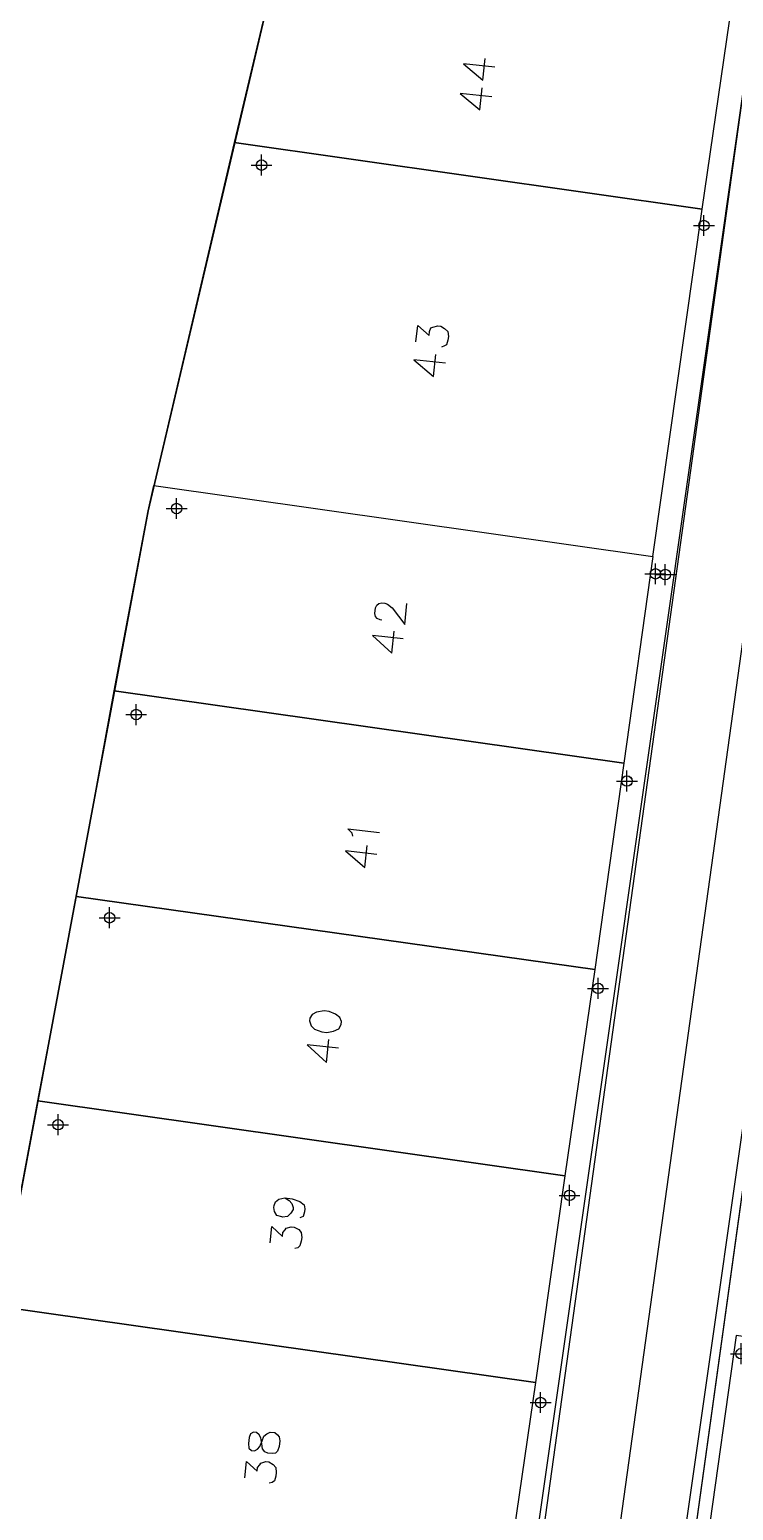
# Model space of a CAD drawing. Header units: metres. Extents: x -977055 to 805873, y -1033982 to 242021.
# Drawn here: x 767.8 to 801.5, y 929.9 to 1000.7 of the extents above; entities that cross this region are included whole.
import ezdxf

# ---------------------------------------------------------------- set-up
doc = ezdxf.new("R2010")
doc.units = ezdxf.units.M
for name, color, linetype in [('linea 1', 1, 'Continuous'), ('puntos nov 7', 50, 'Continuous'), ('V-NODE', 1, 'Continuous')]:
    doc.layers.add(name, color=color, linetype=linetype)
doc.layers.add('PDF2_area escolar', color=7, linetype='Continuous', true_color=0x989898)
doc.layers.add('PDF_Geometry', color=7, linetype='Continuous', true_color=0x797979)
doc.layers.get('PDF2_area escolar').off()

# ---------------------------------------------------------------- blocks, each defined once
blk = doc.blocks.new('*U274')
at = {"color": 0, "linetype": 'ByBlock', "lineweight": -2, "transparency": 16777216}
for p, q in [((-1, 0), (1, 0)), ((0, -1), (0, 1))]:
    blk.add_line(p, q, dxfattribs=at)
blk.add_circle((0, 0), 0.5, dxfattribs=at)
blk = doc.blocks.new('*U301', base_point=(798.274, 974.646, 1001.305))
at = {"layer": 'V-NODE', "color": 50, "lineweight": -2, "xscale": 0.5, "yscale": 0.5, "zscale": 0.5}
blk.add_blockref('*U274', (798.274, 974.646, 1001.305), dxfattribs=at)
blk = doc.blocks.new('*U304', base_point=(796.437, 964.77, 1001.893))
at = {"layer": 'V-NODE', "color": 50, "lineweight": -2, "xscale": 0.5, "yscale": 0.5, "zscale": 0.5}
blk.add_blockref('*U274', (796.437, 964.77, 1001.893), dxfattribs=at)
blk = doc.blocks.new('*U643', base_point=(800.121, 991.344, 1000.615))
at = {"layer": 'V-NODE', "color": 50, "lineweight": -2, "xscale": 0.5, "yscale": 0.5, "zscale": 0.5}
blk.add_blockref('*U274', (800.121, 991.344, 1000.615), dxfattribs=at)
blk = doc.blocks.new('*U646', base_point=(797.8, 974.681, 1001.345))
at = {"layer": 'V-NODE', "color": 50, "lineweight": -2, "xscale": 0.5, "yscale": 0.5, "zscale": 0.5}
blk.add_blockref('*U274', (797.8, 974.681, 1001.345), dxfattribs=at)
blk = doc.blocks.new('*U655', base_point=(796.44, 964.767, 1001.885))
at = {"layer": 'V-NODE', "color": 50, "lineweight": -2, "xscale": 0.5, "yscale": 0.5, "zscale": 0.5}
blk.add_blockref('*U274', (796.44, 964.767, 1001.885), dxfattribs=at)
blk = doc.blocks.new('*U658', base_point=(796.438, 964.768, 1001.889))
at = {"layer": 'V-NODE', "color": 50, "lineweight": -2, "xscale": 0.5, "yscale": 0.5, "zscale": 0.5}
blk.add_blockref('*U274', (796.438, 964.768, 1001.889), dxfattribs=at)
blk = doc.blocks.new('*U667', base_point=(795.057, 954.851, 1002.433))
at = {"layer": 'V-NODE', "color": 50, "lineweight": -2, "xscale": 0.5, "yscale": 0.5, "zscale": 0.5}
blk.add_blockref('*U274', (795.057, 954.851, 1002.433), dxfattribs=at)
blk = doc.blocks.new('*U670', base_point=(793.69, 944.95, 1002.879))
at = {"layer": 'V-NODE', "color": 50, "lineweight": -2, "xscale": 0.5, "yscale": 0.5, "zscale": 0.5}
blk.add_blockref('*U274', (793.69, 944.95, 1002.879), dxfattribs=at)
blk = doc.blocks.new('*U676', base_point=(801.898, 937.373, 1003.24))
at = {"layer": 'V-NODE', "color": 50, "lineweight": -2, "xscale": 0.5, "yscale": 0.5, "zscale": 0.5}
blk.add_blockref('*U274', (801.898, 937.373, 1003.24), dxfattribs=at)
blk = doc.blocks.new('*U682', base_point=(792.307, 935.04, 1003.414))
at = {"layer": 'V-NODE', "color": 50, "lineweight": -2, "xscale": 0.5, "yscale": 0.5, "zscale": 0.5}
blk.add_blockref('*U274', (792.307, 935.04, 1003.414), dxfattribs=at)
blk = doc.blocks.new('*U1816', base_point=(769.212, 948.328, 1002.371))
at = {"layer": 'V-NODE', "color": 50, "lineweight": -2, "xscale": 0.5, "yscale": 0.5, "zscale": 0.5}
blk.add_blockref('*U274', (769.212, 948.328, 1002.371), dxfattribs=at)
blk = doc.blocks.new('*U1819', base_point=(771.679, 958.228, 1001.874))
at = {"layer": 'V-NODE', "color": 50, "lineweight": -2, "xscale": 0.5, "yscale": 0.5, "zscale": 0.5}
blk.add_blockref('*U274', (771.679, 958.228, 1001.874), dxfattribs=at)
blk = doc.blocks.new('*U1822', base_point=(772.95, 967.949, 1001.187))
at = {"layer": 'V-NODE', "color": 50, "lineweight": -2, "xscale": 0.5, "yscale": 0.5, "zscale": 0.5}
blk.add_blockref('*U274', (772.95, 967.949, 1001.187), dxfattribs=at)
blk = doc.blocks.new('*U1825', base_point=(774.885, 977.805, 1000.762))
at = {"layer": 'V-NODE', "color": 50, "lineweight": -2, "xscale": 0.5, "yscale": 0.5, "zscale": 0.5}
blk.add_blockref('*U274', (774.885, 977.805, 1000.762), dxfattribs=at)
blk = doc.blocks.new('*U1828', base_point=(778.95, 994.232, 1000.149))
at = {"layer": 'V-NODE', "color": 50, "lineweight": -2, "xscale": 0.5, "yscale": 0.5, "zscale": 0.5}
blk.add_blockref('*U274', (778.95, 994.232, 1000.149), dxfattribs=at)
blk = doc.blocks.new('base')
at = {"layer": 'PDF_Geometry', "lineweight": 25, "extrusion": (-0.000787417, 0.063364, 0.99799), "elevation": 0.026}
for points in [[(-314.355, -197.288), (-299.601, -195.681), (-292.744, -194.188), (-282.663, -192.111), (-274.476, -190.361), (-258.037, -185.154), (-248.029, -180.61), (-240.539, -177.71), (-228.643, -174.042), (-222.733, -172.714), (-217.384, -171.04), (-209.935, -169.248), (-202.16, -164.759), (-196.196, -160.284), (-195.073, -159.817), (-178.095, -157.457), (-154.298, -156.614), (-136.667, -154.611), (-124.436, -153.164), (-118.066, -151.474), (-100.79, -146.646), (-80.955, -140.967), (-73.385, -139.328), (-61.694, -135.822), (-40.504, -131.604), (-37.727, -130.872), (-17.661, -129.441), (1.311, -127.461), (21.092, -124.929), (41.006, -122.83), (47.376, -123.458), (63.592, -123.186), (81.402, -124.312), (85.639, -96.072), (88.705, -66.393), (92.811, -40.781), (97.16, -22.386), (100.596, -1.562), (102.483, 8.32), (109.691, 37.361), (117.528, 76.62), (126.217, 115.638), (131.513, 149.592), (134.682, 173.973), (136.916, 195.591), (139.956, 229.678), (141.558, 250.676), (142.614, 271.37), (143.252, 283.21), (147.066, 312.938), (152.58, 355.631), (153.554, 396.042), (150.869, 418.02), (151.777, 438.639), (150.959, 458.028), (151.777, 438.639), (150.869, 418.02), (153.554, 396.042), (152.58, 355.631), (147.066, 312.938), (143.252, 283.21), (142.614, 271.37), (141.558, 250.676), (139.956, 229.678), (136.916, 195.591), (134.682, 173.973), (131.513, 149.592), (126.217, 115.638), (117.528, 76.62), (109.691, 37.361), (102.483, 8.32), (100.596, -1.562), (97.16, -22.386), (92.811, -40.781), (88.705, -66.393), (85.639, -96.072), (81.402, -124.312), (63.592, -123.186), (47.376, -123.458), (41.006, -122.83), (21.092, -124.929), (1.311, -127.461), (-17.661, -129.441), (-37.727, -130.872), (-40.504, -131.604), (-61.694, -135.822), (-73.385, -139.328), (-80.955, -140.967), (-100.79, -146.646), (-118.066, -151.474), (-124.436, -153.164), (-136.667, -154.611), (-154.298, -156.614), (-178.095, -157.457), (-195.073, -159.817), (-196.196, -160.284), (-202.16, -164.759), (-209.935, -169.248), (-217.384, -171.04), (-222.733, -172.714), (-228.643, -174.042), (-240.539, -177.71), (-248.029, -180.61), (-258.037, -185.154), (-274.476, -190.361), (-282.663, -192.111), (-292.744, -194.188), (-299.601, -195.681), (-314.355, -197.288), (-312.178, -178.446), (-309.146, -157.898), (-306.876, -132.899), (-305.823, -118.002), (-298.643, -78.802), (-291.055, -45.077), (-282.252, -15.116), (-275.645, 10.473), (-270.319, 33.898), (-263.825, 63.164), (-258.15, 86.408), (-284.424, 123.888)], [(129.33, 446.993), (130.719, 376.627), (119.722, 267.265), (72.738, -35.348), (74.134, -37.232), (92.979, -40.152)], [(92.825, 16.3), (94.333, 16.118), (93.41, 16.925), (93.284, 15.874)], [(92.996, 17.717), (94.504, 17.535), (93.581, 18.342), (93.454, 17.291)], [(96.77, 29.411), (96.676, 28.634), (96.131, 29.117), (96.109, 28.934), (96.042, 28.757), (95.945, 28.722), (95.705, 28.659), (95.568, 28.675), (95.396, 28.789), (95.23, 28.948), (95.212, 29.182), (95.234, 29.365), (95.307, 29.588), (95.404, 29.622), (95.552, 29.697)], [(95.366, 30.462), (96.874, 30.28), (95.951, 31.087), (95.825, 30.035)], [(98.56, 42.736), (98.652, 42.725), (98.783, 42.663), (98.864, 42.56), (98.893, 42.418), (98.86, 42.143), (98.798, 42.012), (98.695, 41.931), (98.553, 41.902), (98.416, 41.919), (98.284, 41.981), (98.072, 42.146), (97.474, 42.959), (97.353, 41.954)], [(97.557, 43.645), (99.02, 43.469), (98.102, 44.321), (97.976, 43.27)], [(78.602, 47.969), (76.718, 46.573), (38.301, 52.546), (36.905, 54.43), (47.469, 122.482), (49.353, 123.878), (87.77, 117.905), (89.166, 116.021)], [(76.718, 46.573), (78.602, 47.969), (89.166, 116.021), (87.77, 117.905)], [(100.085, 53.078), (100.114, 52.936), (100.32, 52.725), (98.812, 52.907)], [(98.939, 53.958), (100.447, 53.777), (99.524, 54.584), (99.397, 53.532)], [(100.89, 63.229), (102.399, 63.048), (101.481, 63.9), (101.349, 62.803)], [(103.56, 70.374), (103.342, 70.492), (103.221, 70.646), (103.152, 70.84), (103.163, 70.931), (103.276, 71.103), (103.436, 71.269), (103.67, 71.288), (103.715, 71.282), (103.938, 71.209), (104.053, 71.01), (104.077, 70.821), (104.066, 70.73), (103.998, 70.552), (103.845, 70.432), (103.56, 70.374), (103.194, 70.418), (102.839, 70.553), (102.627, 70.718), (102.604, 70.906), (102.62, 71.043), (102.693, 71.266), (102.841, 71.341)], [(104.281, 72.512), (104.187, 71.735), (103.688, 72.213), (103.666, 72.03), (103.558, 71.904), (103.502, 71.818), (103.262, 71.754), (103.125, 71.771), (102.907, 71.89), (102.787, 72.043), (102.769, 72.277), (102.791, 72.46), (102.864, 72.683), (102.966, 72.764), (103.109, 72.793)], [(105.636, 83.756), (105.542, 82.979), (105.043, 83.457), (105.021, 83.274), (104.913, 83.148), (104.856, 83.062), (104.617, 82.998), (104.48, 83.015), (104.262, 83.134), (104.142, 83.287), (104.123, 83.521), (104.145, 83.704), (104.219, 83.927), (104.321, 84.008), (104.464, 84.037)]]:
    blk.add_lwpolyline(points, dxfattribs=at)
for points in [[(102.92, 10.029), (105.344, 19.753), (82.995, 23.234), (81.434, 13.36)], [(105.344, 19.753), (109.405, 36.143), (85.554, 39.851), (82.995, 23.234)], [(111.423, 45.962), (109.691, 37.361), (109.405, 36.143), (85.554, 39.851), (87.069, 49.731)], [(113.349, 55.793), (111.423, 45.962), (87.069, 49.731), (88.583, 59.611)], [(115.316, 65.572), (113.349, 55.793), (88.583, 59.611), (90.144, 69.486)], [(102.261, 61.905), (102.197, 62.145), (102.031, 62.304), (101.676, 62.439), (101.448, 62.467), (101.117, 62.414), (100.872, 62.304), (100.753, 62.087), (100.736, 61.95), (100.806, 61.756), (101.018, 61.591), (101.326, 61.461), (101.555, 61.434), (101.932, 61.481), (102.131, 61.596), (102.244, 61.768)], [(117.288, 75.397), (115.316, 65.572), (90.144, 69.486), (91.659, 79.366)], [(119.443, 85.2), (117.528, 76.62), (117.288, 75.397), (91.659, 79.366), (93.22, 89.24)], [(63.79, 90.143), (62.275, 80.263), (82.035, 77.233), (83.55, 87.113)], [(105.437, 82.111), (105.419, 82.345), (105.293, 82.453), (105.156, 82.469), (105.008, 82.395), (104.9, 82.268), (104.775, 82.005), (104.702, 81.782), (104.549, 81.662), (104.4, 81.587), (104.172, 81.614), (104.046, 81.722), (103.965, 81.825), (103.942, 82.013), (103.975, 82.287), (104.048, 82.51), (104.15, 82.591), (104.293, 82.62), (104.522, 82.592), (104.653, 82.53), (104.774, 82.376), (104.792, 82.142), (104.85, 81.857), (104.925, 81.709), (105.051, 81.601), (105.188, 81.585), (105.337, 81.659), (105.404, 81.837)]]:
    blk.add_lwpolyline(points, close=True, dxfattribs=at)

msp = doc.modelspace()

# ---------------------------------------------------------------- linework, layer by layer
at = {"layer": 'linea 1', "elevation": 997.581}
for points in [[(809.48179, 1051.63995), (770.20279, 768.89443)], [(813.04755, 1051.1446), (773.76855, 768.39907)], [(816.6133, 1050.64924), (777.33431, 767.90372)], [(816.6133, 1050.64924), (795.46996, 898.4512)], [(804.93779, 966.60434), (795.46996, 898.4512)]]:
    msp.add_lwpolyline(points, dxfattribs=at)

# ---------------------------------------------------------------- block references
at = {"layer": 'PDF2_area escolar'}
msp.add_blockref('base', (882.736, 1016.336, 999.038), dxfattribs=at)
at = {"layer": 'puntos nov 7'}
for name, p in [('*U1828', (778.95, 994.232, 1000.149)), ('*U643', (800.121, 991.344, 1000.615)), ('*U1825', (774.885, 977.805, 1000.762)), ('*U646', (797.8, 974.681, 1001.345)), ('*U301', (798.274, 974.646, 1001.305)), ('*U1822', (772.95, 967.949, 1001.187)), ('*U304', (796.437, 964.77, 1001.893)), ('*U658', (796.438, 964.768, 1001.889)), ('*U655', (796.44, 964.767, 1001.885)), ('*U1819', (771.679, 958.228, 1001.874)), ('*U667', (795.057, 954.851, 1002.433)), ('*U1816', (769.212, 948.328, 1002.371)), ('*U670', (793.69, 944.95, 1002.879)), ('*U676', (801.898, 937.373, 1003.24)), ('*U682', (792.307, 935.04, 1003.414))]:
    msp.add_blockref(name, p, dxfattribs=at)

doc.saveas('drawing.dxf')
